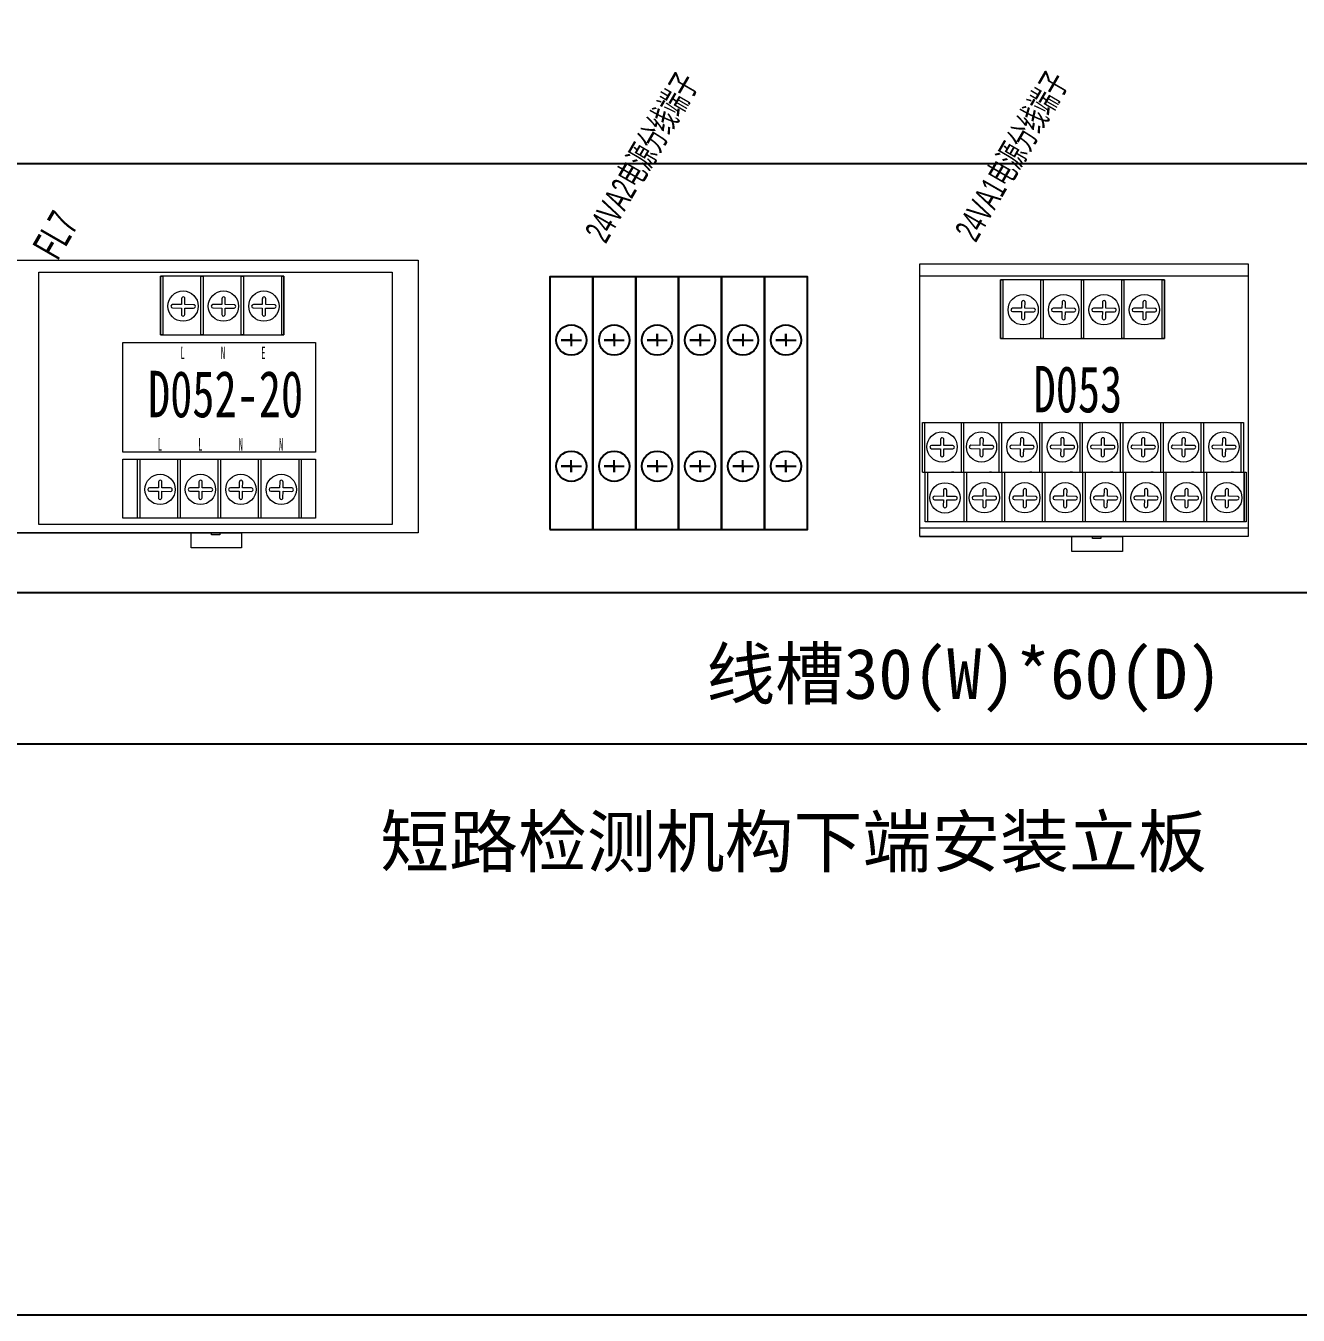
# Model space of a CAD drawing. Header units: millimetres. Extents: x 336 to 12810, y -1577 to 4105.
# Drawn here: x 10808 to 11060, y 1252.4 to 1507.8 of the extents above; entities that cross this region are included whole.
import ezdxf

# ---------------------------------------------------------------- set-up
doc = ezdxf.new("R2010")
doc.units = ezdxf.units.MM
doc.layers.add('TEXT', color=2, linetype='Continuous')
doc.styles.add('ST', font='', dxfattribs={"width": 0.8, "height": 300})
doc.styles.get("Standard").update_dxf_attribs({"font": ''})
doc.styles.add('样式 8', font='arial.ttf', dxfattribs={"width": 0.6, "height": 2.5})
doc.styles.get('ST').set_extended_font_data('SimSun')
doc.styles.get('Standard').set_extended_font_data('SimSun')

msp = doc.modelspace()

# ---------------------------------------------------------------- linework, layer by layer
for p, q in [((10506.716, 1480.542), (11446.716, 1480.542)), ((10916.073, 1445.566), (10916.073, 1446.766)), ((10916.073, 1446.766), (10916.073, 1444.366)), ((10924.573, 1445.566), (10924.573, 1446.766)), ((10924.573, 1446.766), (10924.573, 1444.366)), ((10933.073, 1445.566), (10933.073, 1446.766)), ((10933.073, 1446.766), (10933.073, 1444.366)), ((10941.573, 1445.566), (10941.573, 1446.766)), ((10941.573, 1446.766), (10941.573, 1444.366)), ((10950.073, 1446.766), (10950.073, 1444.366)), ((10958.573, 1445.566), (10958.573, 1446.766)), ((10958.573, 1446.766), (10958.573, 1444.366)), ((10506.716, 1395.542), (11446.716, 1395.542))]:
    msp.add_line(p, q)
at = {"color": 0}
for p, q in [((10916.073, 1445.566), (10914.073, 1445.566)), ((10914.073, 1445.566), (10918.073, 1445.566)), ((10924.573, 1445.566), (10922.573, 1445.566)), ((10922.573, 1445.566), (10926.573, 1445.566)), ((10933.073, 1445.566), (10931.073, 1445.566)), ((10931.073, 1445.566), (10935.073, 1445.566)), ((10941.573, 1445.566), (10939.573, 1445.566)), ((10939.573, 1445.566), (10943.573, 1445.566)), ((10950.073, 1445.566), (10948.073, 1445.566)), ((10948.073, 1445.566), (10952.073, 1445.566)), ((10958.573, 1445.566), (10956.573, 1445.566)), ((10956.573, 1445.566), (10960.573, 1445.566)), ((10916.073, 1420.566), (10914.073, 1420.566)), ((10914.073, 1420.566), (10918.073, 1420.566)), ((10916.073, 1419.366), (10916.073, 1421.766)), ((10916.073, 1420.566), (10916.073, 1419.366)), ((10924.573, 1420.566), (10922.573, 1420.566)), ((10922.573, 1420.566), (10926.573, 1420.566)), ((10924.573, 1419.366), (10924.573, 1421.766)), ((10924.573, 1420.566), (10924.573, 1419.366)), ((10933.073, 1420.566), (10931.073, 1420.566)), ((10931.073, 1420.566), (10935.073, 1420.566)), ((10933.073, 1419.366), (10933.073, 1421.766)), ((10933.073, 1420.566), (10933.073, 1419.366)), ((10941.573, 1420.566), (10939.573, 1420.566)), ((10939.573, 1420.566), (10943.573, 1420.566)), ((10941.573, 1419.366), (10941.573, 1421.766)), ((10941.573, 1420.566), (10941.573, 1419.366)), ((10948.073, 1420.566), (10952.073, 1420.566)), ((10950.073, 1420.566), (10948.073, 1420.566)), ((10950.073, 1419.366), (10950.073, 1421.766)), ((10950.073, 1420.566), (10950.073, 1419.366)), ((10956.573, 1420.566), (10960.573, 1420.566)), ((10958.573, 1420.566), (10956.573, 1420.566)), ((10958.573, 1419.366), (10958.573, 1421.766)), ((10958.573, 1420.566), (10958.573, 1419.366))]:
    msp.add_line(p, q, dxfattribs=at)
at = {"lineweight": 0}
for p, q in [((10805.763, 1407.402), (10845.763, 1407.402)), ((10850.763, 1407.402), (10840.763, 1407.402)), ((10845.763, 1407.402), (10850.763, 1407.402)), ((10985.101, 1406.68), (11020.205, 1406.68)), ((11025.205, 1406.68), (11015.205, 1406.68)), ((11020.205, 1406.68), (11025.205, 1406.68))]:
    msp.add_line(p, q, dxfattribs=at)
at = {"color": 1}
msp.add_lwpolyline([(10392.589, 1948.152), (11572.212, 1948.152), (11572.212, 1252.413), (10392.589, 1252.413)], close=True, dxfattribs=at)
msp.add_lwpolyline([(10476.716, 1855.542), (11476.716, 1855.542), (11476.716, 1365.542), (10476.716, 1365.542)], close=True)
at = {"lineweight": 0}
for points in [[(10805.763, 1461.402), (10885.763, 1461.402), (10885.763, 1407.402), (10805.763, 1407.402)], [(10810.658, 1459.017), (10880.625, 1459.017), (10880.625, 1409.048), (10810.658, 1409.048)], [(10985.101, 1460.68), (11050.101, 1460.68), (11050.101, 1406.68), (10985.101, 1406.68)], [(10834.718, 1458.245), (10835.156, 1458.245), (10835.156, 1446.573), (10834.718, 1446.573)], [(10834.718, 1446.573), (10859.156, 1446.573), (10859.156, 1458.245), (10834.718, 1458.245)], [(10842.718, 1458.245), (10843.156, 1458.245), (10843.156, 1446.573), (10842.718, 1446.573)], [(10850.718, 1458.245), (10851.156, 1458.245), (10851.156, 1446.573), (10850.718, 1446.573)], [(10858.718, 1458.245), (10859.156, 1458.245), (10859.156, 1446.573), (10858.718, 1446.573)], [(10985.101, 1458.295), (11050.101, 1458.295), (11050.101, 1408.325), (10985.101, 1408.325)], [(11001.086, 1457.522), (11001.524, 1457.522), (11001.524, 1445.851), (11001.086, 1445.851)], [(11001.086, 1445.851), (11033.524, 1445.851), (11033.524, 1457.522), (11001.086, 1457.522)], [(11009.086, 1457.522), (11009.524, 1457.522), (11009.524, 1445.851), (11009.086, 1445.851)], [(11017.086, 1457.522), (11017.524, 1457.522), (11017.524, 1445.851), (11017.086, 1445.851)], [(11025.086, 1457.522), (11025.524, 1457.522), (11025.524, 1445.851), (11025.086, 1445.851)], [(11025.086, 1457.522), (11025.524, 1457.522), (11025.524, 1445.851), (11025.086, 1445.851)], [(11033.086, 1457.522), (11033.524, 1457.522), (11033.524, 1445.851), (11033.086, 1445.851)], [(10865.387, 1423.353), (10827.276, 1423.353), (10827.276, 1445.109), (10865.387, 1445.109)], [(10827.276, 1421.943), (10865.387, 1421.943), (10865.387, 1410.271), (10827.276, 1410.271)], [(10830.16, 1421.943), (10830.599, 1421.943), (10830.599, 1410.271), (10830.16, 1410.271)], [(10838.16, 1421.943), (10838.599, 1421.943), (10838.599, 1410.271), (10838.16, 1410.271)], [(10846.16, 1421.943), (10846.599, 1421.943), (10846.599, 1410.271), (10846.16, 1410.271)], [(10854.16, 1421.943), (10854.599, 1421.943), (10854.599, 1410.271), (10854.16, 1410.271)], [(10862.16, 1421.943), (10862.599, 1421.943), (10862.599, 1410.271), (10862.16, 1410.271)], [(10840.763, 1407.402), (10850.763, 1407.402), (10850.763, 1404.402), (10840.763, 1404.402)], [(10844.85, 1407.402), (10846.464, 1407.402), (10846.464, 1406.968), (10844.85, 1406.968)], [(10845.763, 1407.402), (10847.472, 1407.402), (10847.472, 1407.402), (10845.763, 1407.402)], [(11015.205, 1406.68), (11025.205, 1406.68), (11025.205, 1403.68), (11015.205, 1403.68)], [(11019.292, 1406.68), (11020.907, 1406.68), (11020.907, 1406.246), (11019.292, 1406.246)], [(11020.205, 1406.68), (11021.915, 1406.68), (11021.915, 1406.68), (11020.205, 1406.68)]]:
    msp.add_lwpolyline(points, close=True, dxfattribs=at)
at = {"linetype": 'Continuous'}
for points in [[(10911.823, 1408.066), (10920.323, 1408.066), (10920.323, 1458.066), (10911.823, 1458.066)], [(10920.323, 1408.066), (10928.823, 1408.066), (10928.823, 1458.066), (10920.323, 1458.066)], [(10928.823, 1408.066), (10937.323, 1408.066), (10937.323, 1458.066), (10928.823, 1458.066)], [(10937.323, 1408.066), (10945.823, 1408.066), (10945.823, 1458.066), (10937.323, 1458.066)], [(10945.823, 1408.066), (10954.323, 1408.066), (10954.323, 1458.066), (10945.823, 1458.066)], [(10954.323, 1408.066), (10962.823, 1408.066), (10962.823, 1458.066), (10954.323, 1458.066)]]:
    msp.add_lwpolyline(points, close=True, dxfattribs=at)
at = {"lineweight": 0}
for points in [[(10838.89, 1453.77), (10838.886, 1453.77), (10838.877, 1452.585)], [(10839.549, 1452.58), (10839.558, 1453.765)], [(10846.89, 1453.77), (10846.886, 1453.77), (10846.877, 1452.585)], [(10847.549, 1452.58), (10847.558, 1453.765)], [(10854.89, 1453.77), (10854.886, 1453.77), (10854.877, 1452.585)], [(10855.549, 1452.58), (10855.558, 1453.765)], [(10837.103, 1451.929), (10838.872, 1451.915)], [(10838.877, 1452.585), (10837.108, 1452.597)], [(10838.872, 1451.915), (10838.862, 1450.653)], [(10839.53, 1450.647), (10839.534, 1450.647), (10839.543, 1451.91)], [(10839.543, 1451.91), (10841.284, 1451.897), (10841.284, 1451.901)], [(10841.289, 1452.569), (10839.549, 1452.58)], [(10845.103, 1451.929), (10846.872, 1451.915)], [(10846.877, 1452.585), (10845.108, 1452.597)], [(10846.872, 1451.915), (10846.862, 1450.653)], [(10847.53, 1450.647), (10847.534, 1450.647), (10847.543, 1451.91)], [(10847.543, 1451.91), (10849.284, 1451.897), (10849.284, 1451.901)], [(10849.289, 1452.569), (10847.549, 1452.58)], [(10853.103, 1451.929), (10854.872, 1451.915)], [(10854.877, 1452.585), (10853.108, 1452.597)], [(10854.872, 1451.915), (10854.862, 1450.653)], [(10855.53, 1450.647), (10855.534, 1450.647), (10855.543, 1451.91)], [(10855.543, 1451.91), (10857.284, 1451.897), (10857.284, 1451.901)], [(10857.289, 1452.569), (10855.549, 1452.58)], [(11003.471, 1451.207), (11005.239, 1451.193)], [(11005.245, 1451.862), (11003.476, 1451.874)], [(11005.239, 1451.193), (11005.23, 1449.93)], [(11005.258, 1453.048), (11005.254, 1453.048), (11005.245, 1451.862)], [(11005.898, 1449.925), (11005.901, 1449.925), (11005.911, 1451.188)], [(11005.911, 1451.188), (11007.652, 1451.175), (11007.652, 1451.179)], [(11005.916, 1451.858), (11005.925, 1453.043)], [(11007.657, 1451.846), (11005.916, 1451.858)], [(11011.471, 1451.207), (11013.239, 1451.193)], [(11013.245, 1451.862), (11011.476, 1451.874)], [(11013.239, 1451.193), (11013.23, 1449.93)], [(11013.258, 1453.048), (11013.254, 1453.048), (11013.245, 1451.862)], [(11013.898, 1449.925), (11013.901, 1449.925), (11013.911, 1451.188)], [(11013.911, 1451.188), (11015.652, 1451.175), (11015.652, 1451.179)], [(11013.916, 1451.858), (11013.925, 1453.043)], [(11015.657, 1451.846), (11013.916, 1451.858)], [(11019.471, 1451.207), (11021.239, 1451.193)], [(11021.245, 1451.862), (11019.476, 1451.874)], [(11021.239, 1451.193), (11021.23, 1449.93)], [(11021.258, 1453.048), (11021.254, 1453.048), (11021.245, 1451.862)], [(11021.898, 1449.925), (11021.901, 1449.925), (11021.911, 1451.188)], [(11021.911, 1451.188), (11023.652, 1451.175), (11023.652, 1451.179)], [(11021.916, 1451.858), (11021.925, 1453.043)], [(11023.657, 1451.846), (11021.916, 1451.858)], [(11027.471, 1451.207), (11029.239, 1451.193)], [(11029.245, 1451.862), (11027.476, 1451.874)], [(11029.239, 1451.193), (11029.23, 1449.93)], [(11029.258, 1453.048), (11029.254, 1453.048), (11029.245, 1451.862)], [(11029.898, 1449.925), (11029.901, 1449.925), (11029.911, 1451.188)], [(11029.911, 1451.188), (11031.652, 1451.175), (11031.652, 1451.179)], [(11029.916, 1451.858), (11029.925, 1453.043)], [(11031.657, 1451.846), (11029.916, 1451.858)], [(10985.603, 1429.254), (11049.168, 1429.254)], [(10985.603, 1419.402), (10985.603, 1429.254), (10986.042, 1429.254), (10986.042, 1419.402)], [(10993.331, 1419.402), (10993.331, 1429.254), (10993.769, 1429.254), (10993.769, 1419.402)], [(11000.836, 1419.402), (11000.836, 1429.254), (11001.274, 1429.254), (11001.274, 1419.402)], [(11008.836, 1419.402), (11008.836, 1429.254), (11009.274, 1429.254), (11009.274, 1419.402)], [(11016.836, 1419.402), (11016.836, 1429.254), (11017.274, 1429.254), (11017.274, 1419.402)], [(11024.836, 1419.402), (11024.836, 1429.254), (11025.274, 1429.254), (11025.274, 1419.402)], [(11032.836, 1419.402), (11032.836, 1429.254), (11033.274, 1429.254), (11033.274, 1419.402)], [(11040.836, 1419.402), (11040.836, 1429.254), (11041.274, 1429.254), (11041.274, 1419.402)], [(11048.73, 1419.402), (11048.73, 1429.254), (11049.168, 1429.254), (11049.168, 1419.402)], [(10989.207, 1425.882), (10989.203, 1425.882), (10989.194, 1424.697)], [(10989.866, 1424.692), (10989.875, 1425.877)], [(10997.008, 1425.898), (10997.004, 1425.898), (10996.995, 1424.713)], [(10997.667, 1424.708), (10997.676, 1425.893)], [(11005.008, 1425.898), (11005.004, 1425.898), (11004.995, 1424.713)], [(11005.667, 1424.708), (11005.676, 1425.893)], [(11013.008, 1425.898), (11013.004, 1425.898), (11012.995, 1424.713)], [(11013.667, 1424.708), (11013.676, 1425.893)], [(11021.008, 1425.898), (11021.004, 1425.898), (11020.995, 1424.713)], [(11021.667, 1424.708), (11021.676, 1425.893)], [(11029.008, 1425.898), (11029.004, 1425.898), (11028.995, 1424.713)], [(11029.667, 1424.708), (11029.676, 1425.893)], [(11037.008, 1425.898), (11037.004, 1425.898), (11036.995, 1424.713)], [(11037.667, 1424.708), (11037.676, 1425.893)], [(11045.008, 1425.898), (11045.004, 1425.898), (11044.995, 1424.713)], [(11045.667, 1424.708), (11045.676, 1425.893)], [(10987.421, 1424.041), (10989.189, 1424.028)], [(10989.194, 1424.697), (10987.426, 1424.709)], [(10989.189, 1424.028), (10989.179, 1422.765)], [(10989.847, 1422.76), (10989.851, 1422.76), (10989.861, 1424.022)], [(10989.861, 1424.022), (10991.601, 1424.009), (10991.601, 1424.013)], [(10991.606, 1424.681), (10989.866, 1424.692)], [(10995.221, 1424.057), (10996.99, 1424.043)], [(10996.995, 1424.713), (10995.226, 1424.724)], [(10996.99, 1424.043), (10996.98, 1422.78)], [(10997.648, 1422.775), (10997.652, 1422.775), (10997.661, 1424.038)], [(10997.661, 1424.038), (10999.402, 1424.025), (10999.402, 1424.029)], [(10999.407, 1424.696), (10997.667, 1424.708)], [(11003.221, 1424.057), (11004.99, 1424.043)], [(11004.995, 1424.713), (11003.226, 1424.724)], [(11004.99, 1424.043), (11004.98, 1422.78)], [(11005.648, 1422.775), (11005.652, 1422.775), (11005.661, 1424.038)], [(11005.661, 1424.038), (11007.402, 1424.025), (11007.402, 1424.029)], [(11007.407, 1424.696), (11005.667, 1424.708)], [(11011.221, 1424.057), (11012.99, 1424.043)], [(11012.995, 1424.713), (11011.226, 1424.724)], [(11012.99, 1424.043), (11012.98, 1422.78)], [(11013.648, 1422.775), (11013.652, 1422.775), (11013.661, 1424.038)], [(11013.661, 1424.038), (11015.402, 1424.025), (11015.402, 1424.029)], [(11015.407, 1424.696), (11013.667, 1424.708)], [(11019.221, 1424.057), (11020.99, 1424.043)], [(11020.995, 1424.713), (11019.226, 1424.724)], [(11020.99, 1424.043), (11020.98, 1422.78)], [(11021.648, 1422.775), (11021.652, 1422.775), (11021.661, 1424.038)], [(11021.661, 1424.038), (11023.402, 1424.025), (11023.402, 1424.029)], [(11023.407, 1424.696), (11021.667, 1424.708)], [(11027.221, 1424.057), (11028.99, 1424.043)], [(11028.995, 1424.713), (11027.226, 1424.724)], [(11028.99, 1424.043), (11028.98, 1422.78)], [(11029.648, 1422.775), (11029.652, 1422.775), (11029.661, 1424.038)], [(11029.661, 1424.038), (11031.402, 1424.025), (11031.402, 1424.029)], [(11031.407, 1424.696), (11029.667, 1424.708)], [(11035.221, 1424.057), (11036.99, 1424.043)], [(11036.995, 1424.713), (11035.226, 1424.724)], [(11036.99, 1424.043), (11036.98, 1422.78)], [(11037.648, 1422.775), (11037.652, 1422.775), (11037.661, 1424.038)], [(11037.661, 1424.038), (11039.402, 1424.025), (11039.402, 1424.029)], [(11039.407, 1424.696), (11037.667, 1424.708)], [(11043.221, 1424.057), (11044.99, 1424.043)], [(11044.995, 1424.713), (11043.226, 1424.724)], [(11044.99, 1424.043), (11044.98, 1422.78)], [(11045.648, 1422.775), (11045.652, 1422.775), (11045.661, 1424.038)], [(11045.661, 1424.038), (11047.402, 1424.025), (11047.402, 1424.029)], [(11047.407, 1424.696), (11045.667, 1424.708)], [(10985.603, 1419.402), (11049.733, 1419.402)], [(11049.294, 1419.402), (11049.294, 1409.549), (10986.168, 1409.549), (10986.168, 1419.402)], [(10986.606, 1419.402), (10986.606, 1409.549), (10986.168, 1409.549), (10986.168, 1419.402)], [(10986.168, 1419.402), (10986.606, 1419.402)], [(10991.795, 1419.402), (10991.357, 1419.402)], [(10994.334, 1419.402), (10994.334, 1409.549), (10993.895, 1409.549), (10993.895, 1419.402)], [(10993.895, 1419.402), (10994.334, 1419.402)], [(10999.3, 1419.402), (10998.862, 1419.402)], [(11001.839, 1419.402), (11001.839, 1409.549), (11001.4, 1409.549), (11001.4, 1419.402)], [(11001.4, 1419.402), (11001.839, 1419.402)], [(11007.3, 1419.402), (11006.862, 1419.402)], [(11009.839, 1419.402), (11009.839, 1409.549), (11009.4, 1409.549), (11009.4, 1419.402)], [(11009.4, 1419.402), (11009.839, 1419.402)], [(11015.3, 1419.402), (11014.862, 1419.402)], [(11017.839, 1419.402), (11017.839, 1409.549), (11017.4, 1409.549), (11017.4, 1419.402)], [(11017.4, 1419.402), (11017.839, 1419.402)], [(11023.3, 1419.402), (11022.862, 1419.402)], [(11025.839, 1419.402), (11025.839, 1409.549), (11025.4, 1409.549), (11025.4, 1419.402)], [(11025.4, 1419.402), (11025.839, 1419.402)], [(11031.3, 1419.402), (11030.862, 1419.402)], [(11033.839, 1419.402), (11033.839, 1409.549), (11033.4, 1409.549), (11033.4, 1419.402)], [(11033.4, 1419.402), (11033.839, 1419.402)], [(11039.3, 1419.402), (11038.862, 1419.402)], [(11041.839, 1419.402), (11041.839, 1409.549), (11041.4, 1409.549), (11041.4, 1419.402)], [(11041.4, 1419.402), (11041.839, 1419.402)], [(11047.194, 1419.402), (11046.756, 1419.402)], [(11049.733, 1419.402), (11049.733, 1409.549), (11049.294, 1409.549), (11049.294, 1419.402)], [(10832.546, 1415.627), (10834.314, 1415.613)], [(10834.319, 1416.283), (10832.551, 1416.295)], [(10834.314, 1415.613), (10834.304, 1414.35)], [(10834.332, 1417.468), (10834.328, 1417.468), (10834.319, 1416.283)], [(10834.972, 1414.345), (10834.976, 1414.345), (10834.986, 1415.608)], [(10834.986, 1415.608), (10836.726, 1415.595), (10836.726, 1415.599)], [(10834.991, 1416.278), (10835, 1417.463)], [(10836.731, 1416.267), (10834.991, 1416.278)], [(10840.546, 1415.627), (10842.314, 1415.613)], [(10842.319, 1416.283), (10840.551, 1416.295)], [(10842.314, 1415.613), (10842.304, 1414.35)], [(10842.332, 1417.468), (10842.328, 1417.468), (10842.319, 1416.283)], [(10842.972, 1414.345), (10842.976, 1414.345), (10842.986, 1415.608)], [(10842.986, 1415.608), (10844.726, 1415.595), (10844.726, 1415.599)], [(10842.991, 1416.278), (10843, 1417.463)], [(10844.731, 1416.267), (10842.991, 1416.278)], [(10848.546, 1415.627), (10850.314, 1415.613)], [(10850.319, 1416.283), (10848.551, 1416.295)], [(10850.314, 1415.613), (10850.304, 1414.35)], [(10850.332, 1417.468), (10850.328, 1417.468), (10850.319, 1416.283)], [(10850.972, 1414.345), (10850.976, 1414.345), (10850.986, 1415.608)], [(10850.986, 1415.608), (10852.726, 1415.595), (10852.726, 1415.599)], [(10850.991, 1416.278), (10851, 1417.463)], [(10852.731, 1416.267), (10850.991, 1416.278)], [(10856.546, 1415.627), (10858.314, 1415.613)], [(10858.319, 1416.283), (10856.551, 1416.295)], [(10858.314, 1415.613), (10858.304, 1414.35)], [(10858.332, 1417.468), (10858.328, 1417.468), (10858.319, 1416.283)], [(10858.972, 1414.345), (10858.976, 1414.345), (10858.986, 1415.608)], [(10858.986, 1415.608), (10860.726, 1415.595), (10860.726, 1415.599)], [(10858.991, 1416.278), (10859, 1417.463)], [(10860.731, 1416.267), (10858.991, 1416.278)], [(10989.772, 1415.79), (10989.768, 1415.79), (10989.759, 1414.605)], [(10990.43, 1414.601), (10990.439, 1415.785)], [(10997.572, 1415.806), (10997.568, 1415.806), (10997.559, 1414.621)], [(10998.231, 1414.616), (10998.24, 1415.801)], [(11005.572, 1415.806), (11005.568, 1415.806), (11005.559, 1414.621)], [(11006.231, 1414.616), (11006.24, 1415.801)], [(11013.572, 1415.806), (11013.568, 1415.806), (11013.559, 1414.621)], [(11014.231, 1414.616), (11014.24, 1415.801)], [(11021.572, 1415.806), (11021.568, 1415.806), (11021.559, 1414.621)], [(11022.231, 1414.616), (11022.24, 1415.801)], [(11029.572, 1415.806), (11029.568, 1415.806), (11029.559, 1414.621)], [(11030.231, 1414.616), (11030.24, 1415.801)], [(11037.572, 1415.806), (11037.568, 1415.806), (11037.559, 1414.621)], [(11038.231, 1414.616), (11038.24, 1415.801)], [(11045.572, 1415.806), (11045.568, 1415.806), (11045.559, 1414.621)], [(11046.231, 1414.616), (11046.24, 1415.801)], [(10987.985, 1413.949), (10989.753, 1413.936)], [(10989.759, 1414.605), (10987.99, 1414.617)], [(10989.753, 1413.936), (10989.744, 1412.673)], [(10990.412, 1412.668), (10990.416, 1412.668), (10990.425, 1413.931)], [(10990.425, 1413.931), (10992.166, 1413.917), (10992.166, 1413.921)], [(10992.171, 1414.589), (10990.43, 1414.601)], [(10995.786, 1413.965), (10997.554, 1413.951)], [(10997.559, 1414.621), (10995.791, 1414.633)], [(10997.554, 1413.951), (10997.544, 1412.689)], [(10998.212, 1412.683), (10998.216, 1412.683), (10998.226, 1413.946)], [(10998.226, 1413.946), (10999.966, 1413.933), (10999.966, 1413.937)], [(10999.971, 1414.605), (10998.231, 1414.616)], [(11003.786, 1413.965), (11005.554, 1413.951)], [(11005.559, 1414.621), (11003.791, 1414.633)], [(11005.554, 1413.951), (11005.544, 1412.689)], [(11006.212, 1412.683), (11006.216, 1412.683), (11006.226, 1413.946)], [(11006.226, 1413.946), (11007.966, 1413.933), (11007.966, 1413.937)], [(11007.971, 1414.605), (11006.231, 1414.616)], [(11011.786, 1413.965), (11013.554, 1413.951)], [(11013.559, 1414.621), (11011.791, 1414.633)], [(11013.554, 1413.951), (11013.544, 1412.689)], [(11014.212, 1412.683), (11014.216, 1412.683), (11014.226, 1413.946)], [(11014.226, 1413.946), (11015.966, 1413.933), (11015.966, 1413.937)], [(11015.971, 1414.605), (11014.231, 1414.616)], [(11019.786, 1413.965), (11021.554, 1413.951)], [(11021.559, 1414.621), (11019.791, 1414.633)], [(11021.554, 1413.951), (11021.544, 1412.689)], [(11022.212, 1412.683), (11022.216, 1412.683), (11022.226, 1413.946)], [(11022.226, 1413.946), (11023.966, 1413.933), (11023.966, 1413.937)], [(11023.971, 1414.605), (11022.231, 1414.616)], [(11027.786, 1413.965), (11029.554, 1413.951)], [(11029.559, 1414.621), (11027.791, 1414.633)], [(11029.554, 1413.951), (11029.544, 1412.689)], [(11030.212, 1412.683), (11030.216, 1412.683), (11030.226, 1413.946)], [(11030.226, 1413.946), (11031.966, 1413.933), (11031.966, 1413.937)], [(11031.971, 1414.605), (11030.231, 1414.616)], [(11035.786, 1413.965), (11037.554, 1413.951)], [(11037.559, 1414.621), (11035.791, 1414.633)], [(11037.554, 1413.951), (11037.544, 1412.689)], [(11038.212, 1412.683), (11038.216, 1412.683), (11038.226, 1413.946)], [(11038.226, 1413.946), (11039.966, 1413.933), (11039.966, 1413.937)], [(11039.971, 1414.605), (11038.231, 1414.616)], [(11043.786, 1413.965), (11045.554, 1413.951)], [(11045.559, 1414.621), (11043.791, 1414.633)], [(11045.554, 1413.951), (11045.544, 1412.689)], [(11046.212, 1412.683), (11046.216, 1412.683), (11046.226, 1413.946)], [(11046.226, 1413.946), (11047.966, 1413.933), (11047.966, 1413.937)], [(11047.971, 1414.605), (11046.231, 1414.616)]]:
    msp.add_lwpolyline(points, dxfattribs=at)
for centre in [(10839.192, 1452.284), (10847.192, 1452.284), (10855.192, 1452.284), (11005.56, 1451.562), (11013.56, 1451.562), (11021.56, 1451.562), (11029.56, 1451.562), (10989.51, 1424.396), (10997.31, 1424.412), (11005.31, 1424.412), (11013.31, 1424.412), (11021.31, 1424.412), (11029.31, 1424.412), (11037.31, 1424.412), (11045.31, 1424.412), (10834.635, 1415.982), (10842.635, 1415.982), (10850.635, 1415.982), (10858.635, 1415.982), (10990.074, 1414.304), (10997.875, 1414.32), (11005.875, 1414.32), (11013.875, 1414.32), (11021.875, 1414.32), (11029.875, 1414.32), (11037.875, 1414.32), (11045.875, 1414.32)]:
    msp.add_circle(centre, 3, dxfattribs=at)
for centre in [(10916.073, 1445.566), (10924.573, 1445.566), (10933.073, 1445.566), (10941.573, 1445.566), (10950.073, 1445.566), (10958.573, 1445.566)]:
    msp.add_circle(centre, 3)
at = {"color": 0}
for centre in [(10916.073, 1420.566), (10924.573, 1420.566), (10933.073, 1420.566), (10941.573, 1420.566), (10950.073, 1420.566), (10958.573, 1420.566)]:
    msp.add_circle(centre, 3, dxfattribs=at)
at = {"lineweight": 0}
for centre, radius, start, end in [((10839.192, 1452.284), 1.5, 101.62647, 101.79811), ((10839.224, 1453.767), 0.334, 355.15261, 182.43139), ((10839.192, 1452.284), 1.5, 75.91869, 75.95753), ((10847.192, 1452.284), 1.5, 101.62647, 101.79811), ((10847.224, 1453.767), 0.334, 355.15261, 182.43139), ((10847.192, 1452.284), 1.5, 75.91869, 75.95753), ((10855.192, 1452.284), 1.5, 101.62647, 101.79811), ((10855.224, 1453.767), 0.334, 355.15261, 182.43139), ((10855.192, 1452.284), 1.5, 75.91869, 75.95753), ((11005.591, 1453.045), 0.334, 355.15261, 182.43139), ((11013.591, 1453.045), 0.334, 355.15261, 182.43139), ((11021.591, 1453.045), 0.334, 355.15261, 182.43139), ((11029.591, 1453.045), 0.334, 355.15261, 182.43139), ((10837.106, 1452.263), 0.334, 89.56238, 269.56238), ((10841.286, 1452.235), 0.334, 269.56238, 89.67132), ((10845.106, 1452.263), 0.334, 89.56238, 269.56238), ((10849.286, 1452.235), 0.334, 269.56238, 89.67132), ((10853.106, 1452.263), 0.334, 89.56238, 269.56238), ((10857.286, 1452.235), 0.334, 269.56238, 89.67132), ((11003.474, 1451.54), 0.334, 89.56238, 269.56238), ((11005.56, 1451.562), 1.5, 101.62647, 101.79811), ((11005.56, 1451.562), 1.5, 75.91869, 75.95753), ((11007.654, 1451.512), 0.334, 269.56238, 89.67132), ((11011.474, 1451.54), 0.334, 89.56238, 269.56238), ((11013.56, 1451.562), 1.5, 101.62647, 101.79811), ((11013.56, 1451.562), 1.5, 75.91869, 75.95753), ((11015.654, 1451.512), 0.334, 269.56238, 89.67132), ((11019.474, 1451.54), 0.334, 89.56238, 269.56238), ((11021.56, 1451.562), 1.5, 101.62647, 101.79811), ((11021.56, 1451.562), 1.5, 75.91869, 75.95753), ((11023.654, 1451.512), 0.334, 269.56238, 89.67132), ((11027.474, 1451.54), 0.334, 89.56238, 269.56238), ((11029.56, 1451.562), 1.5, 101.62647, 101.79811), ((11029.56, 1451.562), 1.5, 75.91869, 75.95753), ((11031.654, 1451.512), 0.334, 269.56238, 89.67132), ((10839.196, 1450.65), 0.334, 179.56238, 359.56238), ((10847.196, 1450.65), 0.334, 179.56238, 359.56238), ((10855.196, 1450.65), 0.334, 179.56238, 359.56238), ((11005.564, 1449.928), 0.334, 179.56238, 359.56238), ((11013.564, 1449.928), 0.334, 179.56238, 359.56238), ((11021.564, 1449.928), 0.334, 179.56238, 359.56238), ((11029.564, 1449.928), 0.334, 179.56238, 359.56238), ((10989.51, 1424.396), 1.5, 101.62647, 101.79811), ((10989.541, 1425.88), 0.334, 355.15261, 182.43139), ((10989.51, 1424.396), 1.5, 75.91869, 75.95753), ((10997.31, 1424.412), 1.5, 101.62647, 101.79811), ((10997.342, 1425.895), 0.334, 355.15261, 182.43139), ((10997.31, 1424.412), 1.5, 75.91869, 75.95753), ((11005.31, 1424.412), 1.5, 101.62647, 101.79811), ((11005.342, 1425.895), 0.334, 355.15261, 182.43139), ((11005.31, 1424.412), 1.5, 75.91869, 75.95753), ((11013.31, 1424.412), 1.5, 101.62647, 101.79811), ((11013.342, 1425.895), 0.334, 355.15261, 182.43139), ((11013.31, 1424.412), 1.5, 75.91869, 75.95753), ((11021.31, 1424.412), 1.5, 101.62647, 101.79811), ((11021.342, 1425.895), 0.334, 355.15261, 182.43139), ((11021.31, 1424.412), 1.5, 75.91869, 75.95753), ((11029.31, 1424.412), 1.5, 101.62647, 101.79811), ((11029.342, 1425.895), 0.334, 355.15261, 182.43139), ((11029.31, 1424.412), 1.5, 75.91869, 75.95753), ((11037.31, 1424.412), 1.5, 101.62647, 101.79811), ((11037.342, 1425.895), 0.334, 355.15261, 182.43139), ((11037.31, 1424.412), 1.5, 75.91869, 75.95753), ((11045.31, 1424.412), 1.5, 101.62647, 101.79811), ((11045.342, 1425.895), 0.334, 355.15261, 182.43139), ((11045.31, 1424.412), 1.5, 75.91869, 75.95753), ((10987.423, 1424.375), 0.334, 89.56238, 269.56238), ((10989.513, 1422.762), 0.334, 179.56238, 359.56238), ((10991.604, 1424.347), 0.334, 269.56238, 89.67132), ((10995.224, 1424.391), 0.334, 89.56238, 269.56238), ((10997.314, 1422.778), 0.334, 179.56238, 359.56238), ((10999.404, 1424.363), 0.334, 269.56238, 89.67132), ((11003.224, 1424.391), 0.334, 89.56238, 269.56238), ((11005.314, 1422.778), 0.334, 179.56238, 359.56238), ((11007.404, 1424.363), 0.334, 269.56238, 89.67132), ((11011.224, 1424.391), 0.334, 89.56238, 269.56238), ((11013.314, 1422.778), 0.334, 179.56238, 359.56238), ((11015.404, 1424.363), 0.334, 269.56238, 89.67132), ((11019.224, 1424.391), 0.334, 89.56238, 269.56238), ((11021.314, 1422.778), 0.334, 179.56238, 359.56238), ((11023.404, 1424.363), 0.334, 269.56238, 89.67132), ((11027.224, 1424.391), 0.334, 89.56238, 269.56238), ((11029.314, 1422.778), 0.334, 179.56238, 359.56238), ((11031.404, 1424.363), 0.334, 269.56238, 89.67132), ((11035.224, 1424.391), 0.334, 89.56238, 269.56238), ((11037.314, 1422.778), 0.334, 179.56238, 359.56238), ((11039.404, 1424.363), 0.334, 269.56238, 89.67132), ((11043.224, 1424.391), 0.334, 89.56238, 269.56238), ((11045.314, 1422.778), 0.334, 179.56238, 359.56238), ((11047.405, 1424.363), 0.334, 269.56238, 89.67132), ((10834.666, 1417.465), 0.334, 355.15261, 182.43139), ((10842.666, 1417.465), 0.334, 355.15261, 182.43139), ((10850.666, 1417.465), 0.334, 355.15261, 182.43139), ((10858.666, 1417.465), 0.334, 355.15261, 182.43139), ((10832.548, 1415.961), 0.334, 89.56238, 269.56238), ((10834.635, 1415.982), 1.5, 101.62647, 101.79811), ((10834.635, 1415.982), 1.5, 75.91869, 75.95753), ((10836.729, 1415.933), 0.334, 269.56238, 89.67132), ((10840.548, 1415.961), 0.334, 89.56238, 269.56238), ((10842.635, 1415.982), 1.5, 101.62647, 101.79811), ((10842.635, 1415.982), 1.5, 75.91869, 75.95753), ((10844.729, 1415.933), 0.334, 269.56238, 89.67132), ((10848.548, 1415.961), 0.334, 89.56238, 269.56238), ((10850.635, 1415.982), 1.5, 101.62647, 101.79811), ((10850.635, 1415.982), 1.5, 75.91869, 75.95753), ((10852.729, 1415.933), 0.334, 269.56238, 89.67132), ((10856.548, 1415.961), 0.334, 89.56238, 269.56238), ((10858.635, 1415.982), 1.5, 101.62647, 101.79811), ((10858.635, 1415.982), 1.5, 75.91869, 75.95753), ((10860.729, 1415.933), 0.334, 269.56238, 89.67132), ((10990.074, 1414.304), 1.5, 101.62647, 101.79811), ((10990.105, 1415.788), 0.334, 355.15261, 182.43139), ((10990.074, 1414.304), 1.5, 75.91869, 75.95753), ((10997.875, 1414.32), 1.5, 101.62647, 101.79811), ((10997.906, 1415.804), 0.334, 355.15261, 182.43139), ((10997.875, 1414.32), 1.5, 75.91869, 75.95753), ((11005.875, 1414.32), 1.5, 101.62647, 101.79811), ((11005.906, 1415.804), 0.334, 355.15261, 182.43139), ((11005.875, 1414.32), 1.5, 75.91869, 75.95753), ((11013.875, 1414.32), 1.5, 101.62647, 101.79811), ((11013.906, 1415.804), 0.334, 355.15261, 182.43139), ((11013.875, 1414.32), 1.5, 75.91869, 75.95753), ((11021.875, 1414.32), 1.5, 101.62647, 101.79811), ((11021.906, 1415.804), 0.334, 355.15261, 182.43139), ((11021.875, 1414.32), 1.5, 75.91869, 75.95753), ((11029.875, 1414.32), 1.5, 101.62647, 101.79811), ((11029.906, 1415.804), 0.334, 355.15261, 182.43139), ((11029.875, 1414.32), 1.5, 75.91869, 75.95753), ((11037.875, 1414.32), 1.5, 101.62647, 101.79811), ((11037.906, 1415.804), 0.334, 355.15261, 182.43139), ((11037.875, 1414.32), 1.5, 75.91869, 75.95753), ((11045.875, 1414.32), 1.5, 101.62647, 101.79811), ((11045.906, 1415.804), 0.334, 355.15261, 182.43139), ((11045.875, 1414.32), 1.5, 75.91869, 75.95753), ((10834.638, 1414.348), 0.334, 179.56238, 359.56238), ((10842.638, 1414.348), 0.334, 179.56238, 359.56238), ((10850.638, 1414.348), 0.334, 179.56238, 359.56238), ((10858.638, 1414.348), 0.334, 179.56238, 359.56238), ((10987.988, 1414.283), 0.334, 89.56238, 269.56238), ((10990.078, 1412.67), 0.334, 179.56238, 359.56238), ((10992.168, 1414.255), 0.334, 269.56238, 89.67132), ((10995.788, 1414.299), 0.334, 89.56238, 269.56238), ((10997.878, 1412.686), 0.334, 179.56238, 359.56238), ((10999.969, 1414.271), 0.334, 269.56238, 89.67132), ((11003.788, 1414.299), 0.334, 89.56238, 269.56238), ((11005.878, 1412.686), 0.334, 179.56238, 359.56238), ((11007.969, 1414.271), 0.334, 269.56238, 89.67132), ((11011.788, 1414.299), 0.334, 89.56238, 269.56238), ((11013.878, 1412.686), 0.334, 179.56238, 359.56238), ((11015.969, 1414.271), 0.334, 269.56238, 89.67132), ((11019.788, 1414.299), 0.334, 89.56238, 269.56238), ((11021.878, 1412.686), 0.334, 179.56238, 359.56238), ((11023.969, 1414.271), 0.334, 269.56238, 89.67132), ((11027.788, 1414.299), 0.334, 89.56238, 269.56238), ((11029.878, 1412.686), 0.334, 179.56238, 359.56238), ((11031.969, 1414.271), 0.334, 269.56238, 89.67132), ((11035.788, 1414.299), 0.334, 89.56238, 269.56238), ((11037.878, 1412.686), 0.334, 179.56238, 359.56238), ((11039.969, 1414.271), 0.334, 269.56238, 89.67132), ((11043.788, 1414.299), 0.334, 89.56238, 269.56238), ((11045.878, 1412.686), 0.334, 179.56238, 359.56238), ((11047.969, 1414.271), 0.334, 269.56238, 89.67132)]:
    msp.add_arc(centre, radius, start, end, dxfattribs=at)

# ---------------------------------------------------------------- texts
at = {"lineweight": 0, "style": '样式 8', "width": 0.6}
msp.add_text('FL7', height=6, rotation=60, dxfattribs=at).set_placement((10814.362, 1461.126))
at = {"lineweight": 0, "char_height": 5, "width": 41.68035, "attachment_point": 4, "rotation": 60, "style": '样式 8'}
for s, insert in [('{\\fArial|b0|i0|c0|p34;24VA2\\f宋体|b0|i0|c134|p34;电源分线端子}', (10920.975, 1465.593)), ('{\\fArial|b0|i0|c0|p34;24VA1\\f宋体|b0|i0|c134|p34;电源分线端子}', (10994.253, 1465.822))]:
    msp.add_mtext(s, dxfattribs=dict(at, insert=insert))
at = {"lineweight": 0, "char_height": 10, "attachment_point": 1}
for s, insert, width in [('线槽30(W)*60(D)', (10942.806, 1384.484), 120.02374), ('短路检测机构下端安装立板    ', (10878.237, 1351.221), 170.15501)]:
    msp.add_mtext(s, dxfattribs=dict(at, insert=insert, width=width))
at = {"layer": 'TEXT', "color": 0, "style": 'ST', "oblique": 0.5, "width": 0.5}
for s, p in [('L', (10838.666, 1441.786)), ('N', (10846.666, 1441.786)), ('E', (10854.666, 1441.786)), ('L', (10834.176, 1423.677)), ('L', (10842.176, 1423.677)), ('N', (10850.176, 1423.677)), ('N', (10858.176, 1423.677))]:
    msp.add_text(s, height=2.5, dxfattribs=at).set_placement(p)
at = {"layer": 'TEXT', "color": 0, "style": 'ST', "width": 0.7}
for s, p in [('D052-20', (10832.243, 1430.263)), ('D053', (11007.624, 1431.237))]:
    msp.add_text(s, height=9.216, dxfattribs=at).set_placement(p)

doc.saveas('drawing.dxf')
